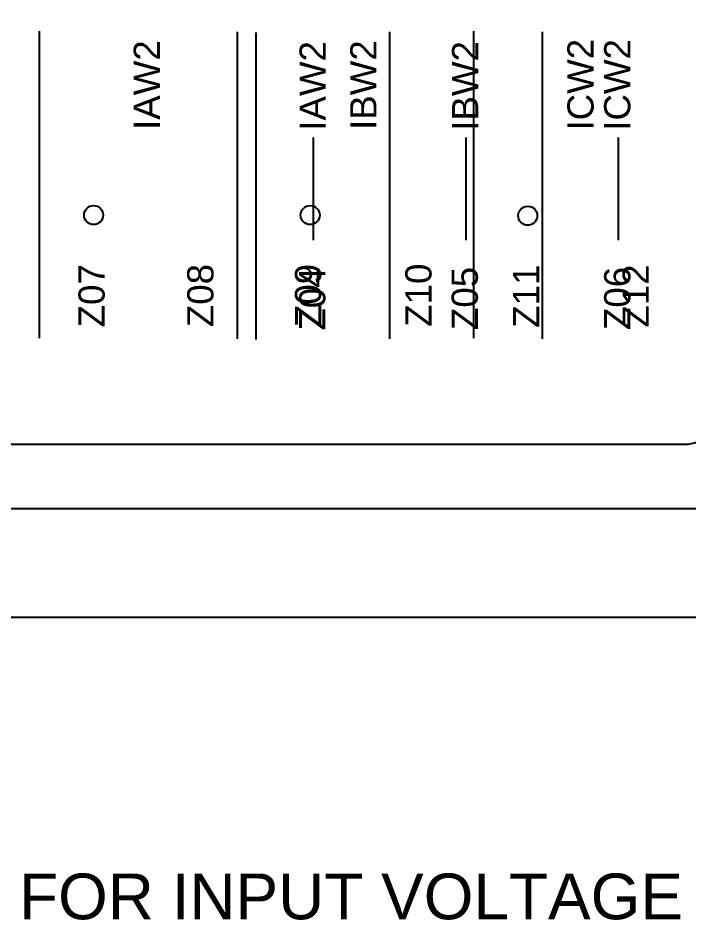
# Model space of a CAD drawing. Extents: x 0.3 to 23.7, y 0.2 to 17.8.
# Drawn here: x 11.558 to 13.318, y 0.765 to 3.141 of the extents above; entities that cross this region are included whole.
import ezdxf

# ---------------------------------------------------------------- set-up
doc = ezdxf.new("R2010")
doc.units = 0
doc.header["$MEASUREMENT"] = 0
for name, color, linetype in [('5_01__81__6-PHASE_AC_CURRE', 7, 'CONTINUOUS'), ('5_02__82__6-PHASE_AC_CURRE', 7, 'CONTINUOUS'), ('5_03__85__6-PHASE_AC_CURRE', 7, 'CONTINUOUS'), ('5_04__L0__6-PHASE_ROGOWSKI', 7, 'CONTINUOUS'), ('6_00_____DWG', 7, 'CONTINUOUS')]:
    doc.layers.add(name, color=color, linetype=linetype)
doc.styles.add('ARIAL', font='arial.ttf')

msp = doc.modelspace()

# ---------------------------------------------------------------- linework, layer by layer
at = {"layer": '5_01__81__6-PHASE_AC_CURRE'}
for points in [[(11.6146, 2.3014), (11.6146, 3.1064)], [(12.1826, 2.2982), (12.1826, 3.1032)], [(12.7533, 3.1064), (12.7533, 2.3014)]]:
    msp.add_lwpolyline(points, dxfattribs=at)
for centre in [(11.7566, 2.6241), (12.3246, 2.6241), (12.8953, 2.6225)]:
    msp.add_circle(centre, 0.025, dxfattribs=at)
at = {"layer": '5_02__82__6-PHASE_AC_CURRE'}
for points in [[(11.6146, 2.3014), (11.6146, 3.1064)], [(12.1826, 2.2982), (12.1826, 3.1032)], [(12.7533, 3.1064), (12.7533, 2.3014)]]:
    msp.add_lwpolyline(points, dxfattribs=at)
for centre in [(11.7566, 2.6241), (12.3246, 2.6241), (12.8953, 2.6225)]:
    msp.add_circle(centre, 0.025, dxfattribs=at)
at = {"layer": '5_03__85__6-PHASE_AC_CURRE'}
for points in [[(11.6146, 2.3014), (11.6146, 3.1064)], [(12.1826, 2.2982), (12.1826, 3.1032)], [(12.7533, 3.1064), (12.7533, 2.3014)]]:
    msp.add_lwpolyline(points, dxfattribs=at)
for centre in [(11.7566, 2.6241), (12.3246, 2.6241), (12.8953, 2.6225)]:
    msp.add_circle(centre, 0.025, dxfattribs=at)
at = {"layer": '5_04__L0__6-PHASE_ROGOWSKI'}
for points in [[(12.1336, 2.2993), (12.1336, 3.1044)], [(12.5336, 2.2993), (12.5336, 3.1044)], [(12.9336, 2.2993), (12.9336, 3.1044)], [(12.3336, 2.5585), (12.3336, 2.8273)], [(12.7336, 2.5585), (12.7336, 2.8273)], [(13.1336, 2.5585), (13.1336, 2.8273)]]:
    msp.add_lwpolyline(points, dxfattribs=at)
at = {"layer": '6_00_____DWG'}
msp.add_lwpolyline([(9.3515, 8.8524), (14.4705, 8.8524), (14.4705, 1.569), (9.3515, 1.569)], close=True, dxfattribs=at)
msp.add_lwpolyline([(13.3087, 8.3481), (9.5987, 8.3481, 0.414213), (9.5187, 8.2681), (9.5187, 2.1031, 0.414212), (9.5987, 2.0231), (13.3087, 2.0231, 0.414211), (13.3887, 2.1031), (13.3887, 8.2681, 0.414219)], format="xyb", close=True, dxfattribs=at)
msp.add_lwpolyline([(9.3515, 1.8544), (14.4705, 1.8544)], dxfattribs=at)

# ---------------------------------------------------------------- texts
at = {"layer": '5_01__81__6-PHASE_AC_CURRE', "style": 'ARIAL'}
for s, p in [('IAW2', (11.9305, 2.8474)), ('IBW2', (12.4985, 2.8474)), ('ICW2', (13.0681, 2.8458)), ('Z07', (11.7855, 2.3297)), ('Z08', (12.0709, 2.3303)), ('Z09', (12.3535, 2.3305)), ('Z10', (12.643, 2.3312)), ('Z11', (12.9253, 2.3286)), ('Z12', (13.2129, 2.3291))]:
    msp.add_text(s, height=0.06883, rotation=90, dxfattribs=at).set_placement(p)
at = {"layer": '5_02__82__6-PHASE_AC_CURRE', "style": 'ARIAL'}
for s, p in [('IAW2', (11.9305, 2.8474)), ('IBW2', (12.4985, 2.8474)), ('ICW2', (13.0681, 2.8458)), ('Z07', (11.7855, 2.3297)), ('Z08', (12.0709, 2.3303)), ('Z09', (12.3535, 2.3305)), ('Z10', (12.643, 2.3312)), ('Z11', (12.9253, 2.3286)), ('Z12', (13.2129, 2.3291))]:
    msp.add_text(s, height=0.06883, rotation=90, dxfattribs=at).set_placement(p)
at = {"layer": '5_03__85__6-PHASE_AC_CURRE', "style": 'ARIAL'}
for s, p in [('IAW2', (11.9305, 2.8474)), ('IBW2', (12.4985, 2.8474)), ('ICW2', (13.0681, 2.8458)), ('Z07', (11.7855, 2.3297)), ('Z08', (12.0709, 2.3303)), ('Z09', (12.3535, 2.3305)), ('Z10', (12.643, 2.3312)), ('Z11', (12.9253, 2.3286)), ('Z12', (13.2129, 2.3291))]:
    msp.add_text(s, height=0.06883, rotation=90, dxfattribs=at).set_placement(p)
at = {"layer": '5_04__L0__6-PHASE_ROGOWSKI', "style": 'ARIAL'}
for s, p in [('IAW2', (12.3655, 2.8453)), ('IBW2', (12.7655, 2.8453)), ('ICW2', (13.1645, 2.8453)), ('Z04', (12.3644, 2.3211)), ('Z05', (12.7644, 2.3226)), ('Z06', (13.1645, 2.3226))]:
    msp.add_text(s, height=0.06883, rotation=90, dxfattribs=at).set_placement(p)
at = {"layer": '6_00_____DWG', "style": 'ARIAL'}
msp.add_text('‡   SEE DOCUMENTATION FOR INPUT VOLTAGE RATING', height=0.12, dxfattribs=at).set_placement((9.4188, 0.7775))

doc.saveas('drawing.dxf')
